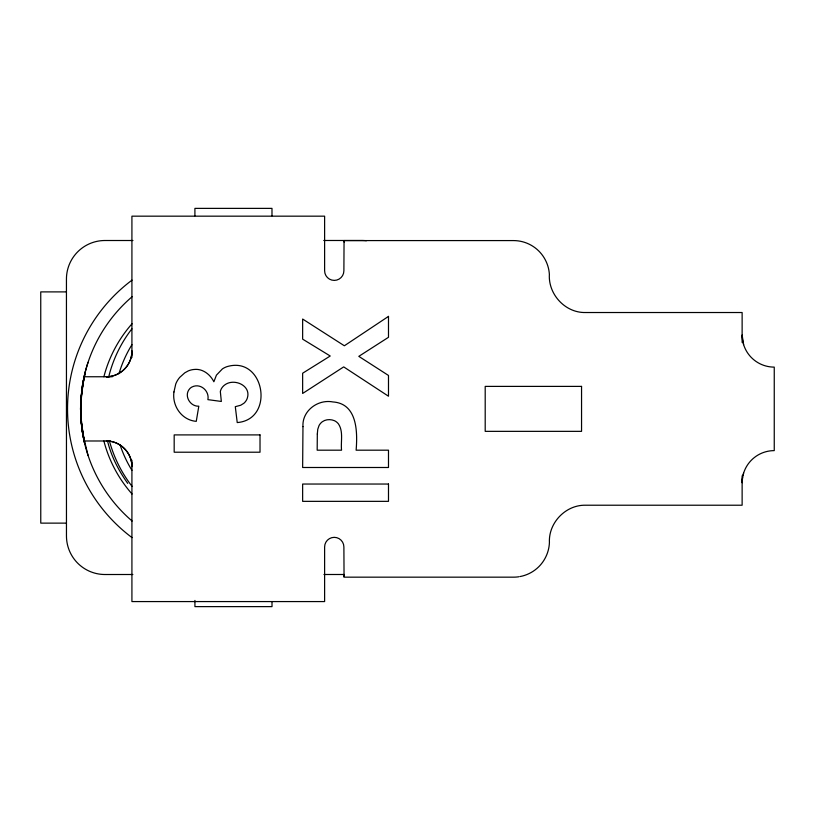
<?xml version="1.0" encoding="UTF-8"?>
<svg xmlns="http://www.w3.org/2000/svg" width="815" height="815" viewBox="0 0 815 815"><rect width="100%" height="100%" fill="white"/><g stroke="black" fill="none" stroke-linecap="round" stroke-linejoin="round"><path stroke-width="1.22" d="M742.129 342.402L742.129 312.522L585.404 312.522C565.213 312.94 548.138 294.296 549.371 274.349C548.841 265.547 544.929 257.031 538.634 250.857A35.972 35.972 0 0 0 513.46 240.578L343.889 240.578L344.205 242.126M81.113 400.022L80.93 419.654L84.067 440.986A147.739 147.739 0 0 0 132.112 521.029M81.276 397.486L84.067 376.754A147.739 147.739 0 0 1 132.112 296.711M81.133 401.438L80.532 408.875L81.062 418.462M81.429 397.72L82.417 385.332L85.29 372.068L81.694 391.169M520.113 576.541A35.972 35.972 0 0 0 538.634 566.883C545.164 560.496 549.106 551.572 549.422 542.433C548.464 522.782 565.681 504.842 585.404 505.219L742.129 505.219L742.129 475.817M112.327 376.754L84.067 376.754L80.93 398.087L80.532 408.875L81.133 416.302M84.067 376.754C79.748 398.403 79.249 420.958 84.505 442.494L81.194 420.866M742.638 477.05L742.129 482.735L742.292 479.526A32.121 32.121 0 0 1 774.25 450.624L774.25 367.117A32.121 32.121 0 0 1 742.292 338.215L742.129 335.006L743.616 344.633M344.205 575.614L343.889 577.163L513.46 577.163A35.972 35.972 0 0 0 519.023 576.735M88.03 362.39C79.829 387.757 78.617 414.927 84.067 440.986L110.147 440.986M742.913 475.726L743.616 473.108M132.957 240.507L104.972 240.507A38.55 38.55 0 0 0 66.443 279.036L66.463 535.975A38.539 38.539 0 0 0 105.003 574.514L132.865 574.504M323.749 240.486L361.911 240.486A38.539 38.539 0 0 1 366.383 240.741M344.052 241.393L343.889 270.774A9.637 9.637 0 0 1 334.252 280.401A9.637 9.637 0 0 1 324.615 270.774L324.615 216.169L131.918 216.169L131.918 357.479M66.443 291.892L40.75 291.892L40.77 523.128L66.463 523.128M323.942 574.494L344.205 574.494M344.052 576.348L343.889 546.967A9.637 9.637 0 0 0 334.252 537.34A9.637 9.637 0 0 0 324.615 546.967L324.615 601.572L131.918 601.572L131.918 460.261M127.711 483.377C118.613 470.581 111.258 456.339 107.539 441.027M88.03 455.351L82.417 432.408L81.531 421.263M82.957 433.254L84.505 442.494M81.948 428.211L84.067 440.986M81.327 423.26L82.763 432.103M271.986 215.812L271.986 208.375L194.907 208.375L194.907 215.822M272.006 601.674L272.006 606.625L194.928 606.625L194.928 600.451M132.04 493.982A128.464 128.464 0 0 1 103.882 440.986M103.882 376.754A128.464 128.464 0 0 1 132.04 323.759M132.03 537.615A160.738 160.738 0 0 1 132.03 280.126M132.152 486.484A128.464 128.464 0 0 1 109.373 440.752M108.629 377.182A128.464 128.464 0 0 1 131.928 328.802M131.959 470.347A119.387 119.387 0 0 1 120.08 444.878M118.98 373.647A119.387 119.387 0 0 1 131.949 344.663M317.32 434.008L317.178 450.186L341.546 450.186C340.639 441.628 343.584 431.532 338.449 423.912A11.064 11.064 0 0 0 334.486 420.723C330.635 419.053 325.796 419.226 322.332 421.732A11.685 11.685 0 0 0 319.072 425.481L317.748 429.332L317.32 434.008M302.966 426.632L302.64 467.494L388.49 467.494L388.49 450.186L356.124 450.186C357.622 431.95 357.367 403.527 332.846 401.938C317.87 399.034 301.937 410.841 302.966 426.632M173.952 391.954C171.945 405.901 181.725 420.194 196.262 421.345L198.809 406.196C189.895 406.675 183.477 395.163 189.915 388.521A8.242 8.242 0 0 1 192.096 386.952C200.286 382.775 209.628 390.864 207.896 399.645L221.334 401.449L220.335 391.597A10.198 10.198 0 0 1 221.517 388.48L222.149 387.532A12.286 12.286 0 0 1 224.675 384.996C233.722 377.936 251.224 385.251 247.403 397.832A10.819 10.819 0 0 1 246.038 400.786A11.97 11.97 0 0 1 243.777 403.344L240.68 405.249L235.301 406.675L237.226 422.567C275.389 419.491 264.488 355.391 227.039 366.638A19.366 19.366 0 0 0 222.373 368.93L216.433 375.134L213.876 381.777C210.229 374.34 202.487 368.349 193.868 369.49A18.918 18.918 0 0 0 188.285 370.906L184.822 372.801L179.738 377.365A23.543 23.543 0 0 0 175.755 383.987L173.952 391.954M131.918 351.061C132.234 364.794 119.958 377.07 106.225 376.754A25.693 25.693 0 0 0 131.918 351.061M388.49 316.393L344.358 345.774L302.64 319.032L302.64 339.142L330.218 356.002L302.64 373.219L302.64 393.462L343.696 366.893L388.49 396.222L388.49 375.46L358.804 356.359L388.49 337.298L388.49 316.393M581.553 386.392L485.2 386.392L485.2 431.349L581.553 431.349L581.553 386.392M260.016 434.904L174.176 434.904L174.176 452.213L260.016 452.213L260.016 434.904M388.49 484.039L302.64 484.039L302.64 501.347L388.49 501.347L388.49 484.039M108.426 441.078L106.225 440.986A25.693 25.693 0 0 1 131.918 466.679C132.173 453.751 121.333 441.934 108.426 441.078"/></g></svg>
